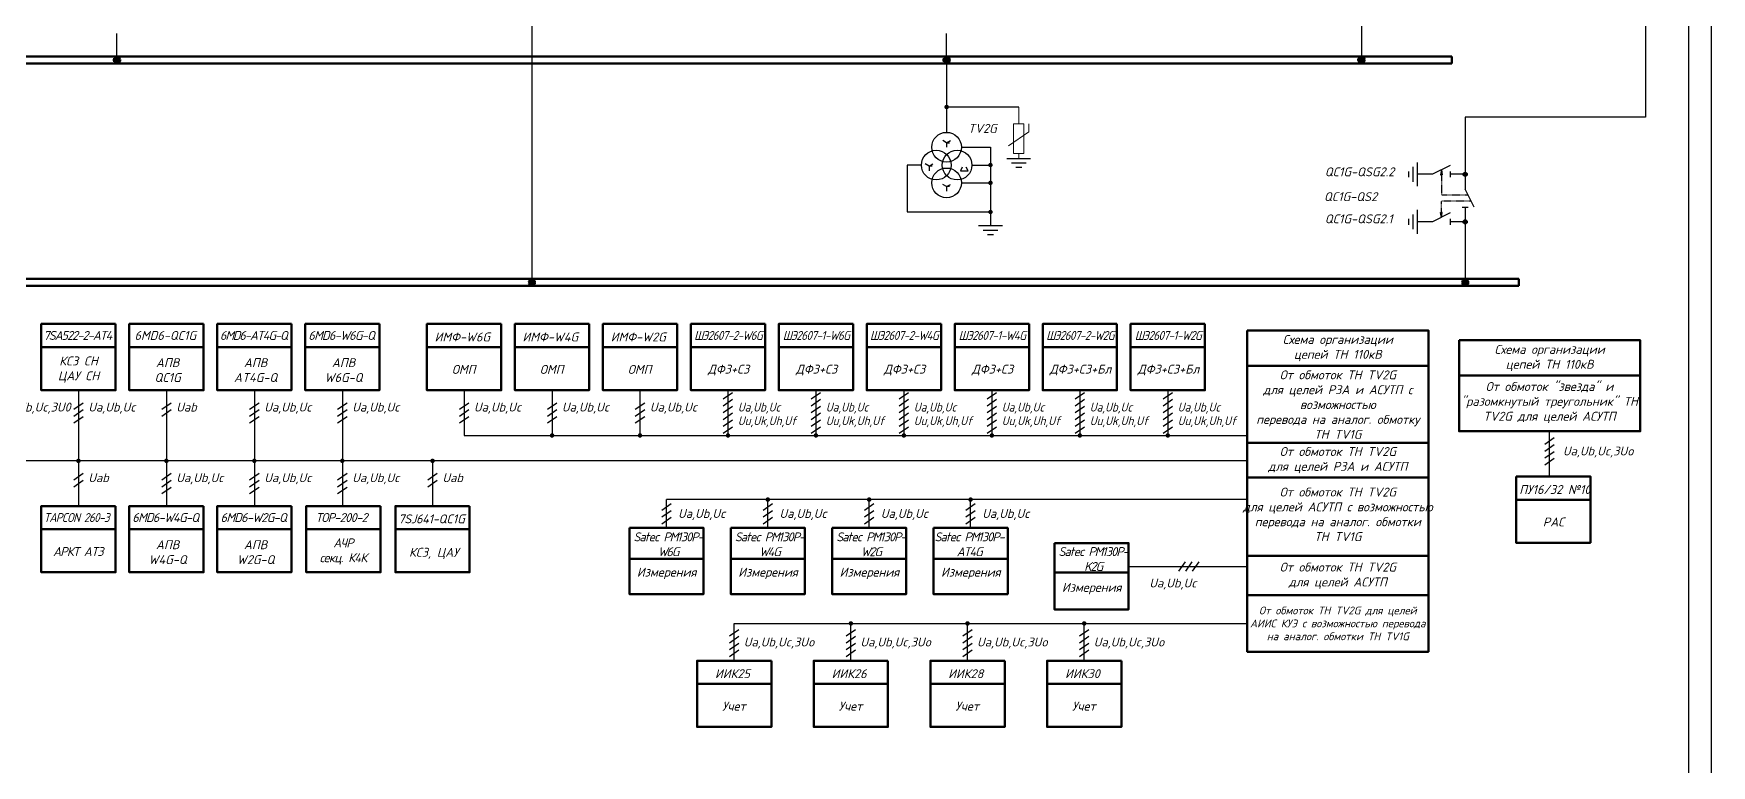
# Model space of a CAD drawing. Header units: millimetres. Extents: x -4534 to -456, y 3875 to 4716.
# Drawn here: x -2600.5 to -2233.4, y 4260.6 to 4420.7 of the extents above; entities that cross this region are included whole.
import ezdxf

# ---------------------------------------------------------------- set-up
doc = ezdxf.new("R2010")
doc.units = ezdxf.units.MM
doc.linetypes.add('HIDDEN2', pattern=[0.1875, 0.125, -0.0625])
for name, color, linetype in [('Измерения АСУТП', 80, 'Continuous'), ('Корректировка 1', 5, 'Continuous'), ('РАС АСУТП', 50, 'Continuous')]:
    doc.layers.add(name, color=color, linetype=linetype)
doc.styles.add('ГОСТ 3.0', font='isocpeur.ttf', dxfattribs={"oblique": 15, "height": 3})

# ---------------------------------------------------------------- blocks, each defined once
blk = doc.blocks.new('*U55')
for p, q in [((0, 0), (5, 0)), ((11, 3), (5, 0)), ((11, -1), (11, 1)), ((11, 0), (16, 0))]:
    blk.add_line(p, q)
blk = doc.blocks.new('*U54')
for p, q in [((0, 0), (5, 0)), ((11, 3), (5, 0)), ((11, -1), (11, 1)), ((11, 0), (16, 0))]:
    blk.add_line(p, q)
blk = doc.blocks.new('Точка')
h = blk.add_hatch(color=256)
edge = h.paths.add_edge_path()
edge.add_arc((0, 0), 0.691, 0, 360)
blk.add_circle((0, 0), 0.691)

msp = doc.modelspace()

# ---------------------------------------------------------------- hatches: boundary and pattern name
at = {"linetype": 'HIDDEN2'}
for points in [[(-2581.48, 4414.91, 1), (-2583.02, 4414.91, 1)], [(-2399.94, 4414.91, 1), (-2401.48, 4414.91, 1)], [(-2399.94, 4414.91, 1), (-2401.48, 4414.91, 1)], [(-2399.94, 4414.91, 1), (-2401.48, 4414.91, 1)], [(-2309.16, 4414.91, 1), (-2310.71, 4414.91, 1)], [(-2490.71, 4366.25, 1), (-2492.25, 4366.25, 1)], [(-2490.71, 4366.25, 1), (-2492.25, 4366.25, 1)], [(-2286.48, 4366.25, 1), (-2288.02, 4366.25, 1)]]:
    msp.add_hatch(color=0, dxfattribs=at).paths.add_polyline_path(points)
for points in [[(-2292.62, 4389.79), (-2292.45, 4389.79), (-2292.28, 4389.79), (-2292.45, 4390.88)], [(-2292.45, 4380.48), (-2292.28, 4381.56), (-2292.45, 4381.56), (-2292.62, 4381.56)]]:
    msp.add_hatch(color=0).paths.add_polyline_path(points)

# ---------------------------------------------------------------- linework, layer by layer
at = {"color": 0, "lineweight": 30}
msp.add_line((-2238.35, 4711.38), (-2238.35, 3880.38), dxfattribs=at)
at = {"color": 0}
for p, q in [((-2247.81, 4568.94), (-2247.81, 4402.42)), ((-2309.94, 4427.09), (-2309.94, 4414.91)), ((-2582.25, 4414.91), (-2582.25, 4420.68)), ((-2491.48, 4420.68), (-2491.48, 4366.25)), ((-2400.71, 4414.91), (-2400.71, 4420.68)), ((-2400.71, 4414.91), (-2400.71, 4399.08)), ((-2384.93, 4404.62), (-2400.71, 4404.62)), ((-2247.81, 4402.42), (-2287.25, 4402.42)), ((-2287.25, 4402.42), (-2287.25, 4389.9)), ((-2400.71, 4396.81), (-2401.55, 4397.32)), ((-2400.71, 4396.81), (-2399.86, 4397.32)), ((-2400.71, 4396.81), (-2400.71, 4395.83)), ((-2400.71, 4396.81), (-2400.06, 4396.81)), ((-2397.46, 4395.83), (-2391.12, 4395.83)), ((-2391.12, 4395.83), (-2391.12, 4378.69)), ((-2406.23, 4391.93), (-2409.33, 4391.93)), ((-2409.33, 4391.93), (-2409.33, 4381.66)), ((-2404.55, 4391.67), (-2405.39, 4392.18)), ((-2404.55, 4391.67), (-2403.71, 4392.18)), ((-2404.55, 4391.67), (-2404.55, 4390.69)), ((-2403.9, 4391.67), (-2404.55, 4391.67)), ((-2397.28, 4391.43), (-2397.7, 4390.69)), ((-2396.02, 4390.69), (-2396.44, 4391.43)), ((-2395.18, 4391.93), (-2391.12, 4391.93)), ((-2290.5, 4391.85), (-2294.4, 4389.9)), ((-2400.71, 4387.2), (-2401.55, 4387.71)), ((-2400.71, 4387.2), (-2399.86, 4387.71)), ((-2397.7, 4390.69), (-2396.02, 4390.69)), ((-2397.46, 4388.03), (-2391.12, 4388.03)), ((-2294.4, 4389.9), (-2297.65, 4389.9)), ((-2292.45, 4390.88), (-2292.62, 4389.79)), ((-2292.62, 4389.79), (-2292.45, 4389.79)), ((-2292.45, 4390.88), (-2292.28, 4389.79)), ((-2292.28, 4389.79), (-2292.45, 4389.79)), ((-2290.5, 4390.55), (-2290.5, 4389.25)), ((-2287.25, 4389.9), (-2290.5, 4389.9)), ((-2400.71, 4387.2), (-2400.71, 4386.22)), ((-2400.06, 4387.2), (-2400.71, 4387.2)), ((-2409.33, 4381.66), (-2391.12, 4381.66)), ((-2290.5, 4381.45), (-2294.4, 4379.5)), ((-2292.45, 4380.48), (-2292.62, 4381.56)), ((-2292.62, 4381.56), (-2292.45, 4381.56)), ((-2292.45, 4380.48), (-2292.28, 4381.56)), ((-2292.28, 4381.56), (-2292.45, 4381.56)), ((-2290.5, 4380.15), (-2290.5, 4378.85)), ((-2294.4, 4379.5), (-2297.65, 4379.5)), ((-2287.25, 4379.5), (-2290.5, 4379.5)), ((-2287.25, 4379.5), (-2287.25, 4366.25)), ((-2591.71, 4338.52), (-2589.67, 4339.95)), ((-2590.69, 4342.68), (-2590.69, 4327.24)), ((-2572.46, 4338.52), (-2570.42, 4339.95)), ((-2571.44, 4342.68), (-2571.44, 4327.24)), ((-2553.22, 4338.52), (-2551.17, 4339.95)), ((-2552.19, 4342.68), (-2552.19, 4327.24)), ((-2533.97, 4338.52), (-2531.92, 4339.95)), ((-2532.94, 4342.68), (-2532.94, 4327.24)), ((-2507.33, 4338.52), (-2505.28, 4339.95)), ((-2506.31, 4342.68), (-2506.31, 4332.79)), ((-2488.08, 4338.52), (-2486.03, 4339.95)), ((-2487.06, 4342.68), (-2487.06, 4332.79)), ((-2468.83, 4338.52), (-2466.78, 4339.95)), ((-2467.81, 4342.68), (-2467.81, 4332.79)), ((-2449.58, 4340.79), (-2447.53, 4342.22)), ((-2449.58, 4339.29), (-2447.53, 4340.72)), ((-2448.56, 4342.68), (-2448.56, 4332.79)), ((-2430.33, 4340.79), (-2428.29, 4342.22)), ((-2430.33, 4339.29), (-2428.29, 4340.72)), ((-2429.31, 4342.68), (-2429.31, 4332.79)), ((-2411.08, 4340.79), (-2409.04, 4342.22)), ((-2411.08, 4339.29), (-2409.04, 4340.72)), ((-2410.06, 4342.68), (-2410.06, 4332.79)), ((-2391.83, 4340.79), (-2389.79, 4342.22)), ((-2391.83, 4339.29), (-2389.79, 4340.72)), ((-2390.81, 4342.68), (-2390.81, 4332.79)), ((-2372.58, 4340.79), (-2370.54, 4342.22)), ((-2372.58, 4339.29), (-2370.54, 4340.72)), ((-2371.56, 4342.68), (-2371.56, 4332.79)), ((-2353.33, 4340.79), (-2351.29, 4342.22)), ((-2353.33, 4339.29), (-2351.29, 4340.72)), ((-2352.31, 4342.68), (-2352.31, 4332.79)), ((-2591.71, 4337.02), (-2589.67, 4338.45)), ((-2591.71, 4335.52), (-2589.67, 4336.95)), ((-2572.46, 4337.02), (-2570.42, 4338.45)), ((-2553.22, 4337.02), (-2551.17, 4338.45)), ((-2553.22, 4335.52), (-2551.17, 4336.95)), ((-2533.97, 4337.02), (-2531.92, 4338.45)), ((-2533.97, 4335.52), (-2531.92, 4336.95)), ((-2507.33, 4337.02), (-2505.28, 4338.45)), ((-2507.33, 4335.52), (-2505.28, 4336.95)), ((-2488.08, 4337.02), (-2486.03, 4338.45)), ((-2488.08, 4335.52), (-2486.03, 4336.95)), ((-2468.83, 4337.02), (-2466.78, 4338.45)), ((-2468.83, 4335.52), (-2466.78, 4336.95)), ((-2449.58, 4337.79), (-2447.53, 4339.22)), ((-2449.58, 4336.29), (-2447.53, 4337.72)), ((-2449.58, 4334.79), (-2447.53, 4336.22)), ((-2430.33, 4337.79), (-2428.29, 4339.22)), ((-2430.33, 4336.29), (-2428.29, 4337.72)), ((-2430.33, 4334.79), (-2428.29, 4336.22)), ((-2411.08, 4337.79), (-2409.04, 4339.22)), ((-2411.08, 4336.29), (-2409.04, 4337.72)), ((-2411.08, 4334.79), (-2409.04, 4336.22)), ((-2391.83, 4337.79), (-2389.79, 4339.22)), ((-2391.83, 4336.29), (-2389.79, 4337.72)), ((-2391.83, 4334.79), (-2389.79, 4336.22)), ((-2372.58, 4337.79), (-2370.54, 4339.22)), ((-2372.58, 4336.29), (-2370.54, 4337.72)), ((-2372.58, 4334.79), (-2370.54, 4336.22)), ((-2353.33, 4337.79), (-2351.29, 4339.22)), ((-2353.33, 4336.29), (-2351.29, 4337.72)), ((-2353.33, 4334.79), (-2351.29, 4336.22)), ((-2506.31, 4332.79), (-2334.93, 4332.79)), ((-2449.6, 4333.27), (-2447.55, 4334.71)), ((-2430.35, 4333.27), (-2428.3, 4334.71)), ((-2411.1, 4333.27), (-2409.05, 4334.71)), ((-2391.85, 4333.27), (-2389.81, 4334.71)), ((-2372.6, 4333.27), (-2370.56, 4334.71)), ((-2353.35, 4333.27), (-2351.31, 4334.71)), ((-2334.93, 4327.24), (-2609.94, 4327.24)), ((-2590.69, 4327.24), (-2590.69, 4317.36)), ((-2571.44, 4327.24), (-2571.44, 4317.36)), ((-2552.19, 4327.24), (-2552.19, 4317.36)), ((-2532.94, 4327.24), (-2532.94, 4317.36)), ((-2513.2, 4327.24), (-2513.2, 4317.36)), ((-2591.71, 4323.08), (-2589.67, 4324.52)), ((-2591.71, 4321.58), (-2589.67, 4323.02)), ((-2572.46, 4323.08), (-2570.42, 4324.52)), ((-2572.46, 4321.58), (-2570.42, 4323.02)), ((-2572.46, 4320.08), (-2570.42, 4321.52)), ((-2553.22, 4323.08), (-2551.17, 4324.52)), ((-2553.22, 4321.58), (-2551.17, 4323.02)), ((-2553.22, 4320.08), (-2551.17, 4321.52)), ((-2533.97, 4323.08), (-2531.92, 4324.52)), ((-2533.97, 4321.58), (-2531.92, 4323.02)), ((-2533.97, 4320.08), (-2531.92, 4321.52)), ((-2514.23, 4323.08), (-2512.18, 4324.52)), ((-2514.23, 4321.58), (-2512.18, 4323.02))]:
    msp.add_line(p, q, dxfattribs=at)
at = {"color": 0, "lineweight": 50}
for p, q in [((-3052.76, 4415.68), (-2290.17, 4415.68)), ((-2290.17, 4414.14), (-3052.76, 4414.14)), ((-2290.17, 4415.68), (-2290.17, 4414.14)), ((-3052.76, 4367.02), (-2275.5, 4367.02)), ((-2275.5, 4365.48), (-3052.76, 4365.48)), ((-2275.5, 4367.02), (-2275.5, 4365.48)), ((-2334.93, 4348), (-2295.28, 4348)), ((-2334.93, 4331.21), (-2295.28, 4331.21))]:
    msp.add_line(p, q, dxfattribs=at)
at = {"color": 0, "lineweight": 18}
for p, q in [((-2384.93, 4400.97), (-2384.93, 4404.62)), ((-2387.18, 4396.14), (-2382.72, 4399.18)), ((-2386.06, 4394.48), (-2386.06, 4400.97)), ((-2386.06, 4400.97), (-2383.79, 4400.97)), ((-2383.79, 4394.48), (-2383.79, 4400.97)), ((-2382.72, 4399.18), (-2382.72, 4400.95)), ((-2386.06, 4394.48), (-2383.79, 4394.48)), ((-2384.93, 4394.48), (-2384.93, 4393.31))]:
    msp.add_line(p, q, dxfattribs=at)
at = {"color": 0, "lineweight": 25, "ltscale": 0.25}
for p, q in [((-2382.33, 4393.31), (-2387.53, 4393.31)), ((-2383.3, 4392.33), (-2386.55, 4392.33)), ((-2384.28, 4391.36), (-2385.58, 4391.36)), ((-2298.62, 4388.28), (-2298.62, 4391.53)), ((-2297.65, 4387.3), (-2297.65, 4392.5)), ((-2299.6, 4389.25), (-2299.6, 4390.55)), ((-2299.6, 4378.85), (-2299.6, 4380.15)), ((-2298.62, 4377.88), (-2298.62, 4381.13)), ((-2297.65, 4376.9), (-2297.65, 4382.1)), ((-2393.72, 4378.69), (-2388.52, 4378.69)), ((-2392.74, 4377.72), (-2389.49, 4377.72)), ((-2391.77, 4376.74), (-2390.47, 4376.74))]:
    msp.add_line(p, q, dxfattribs=at)
at = {"color": 0, "linetype": 'HIDDEN2'}
for p, q in [((-2292.45, 4389.79), (-2292.45, 4385.35)), ((-2286.6, 4385.35), (-2292.45, 4385.35)), ((-2292.45, 4381.56), (-2292.45, 4384.05)), ((-2285.95, 4384.05), (-2292.45, 4384.05))]:
    msp.add_line(p, q, dxfattribs=at)
at = {"color": 0, "ltscale": 0.25}
for p, q in [((-2448.21, 4288.95), (-2446.16, 4290.38)), ((-2448.21, 4287.45), (-2446.16, 4288.88)), ((-2447.19, 4291.69), (-2334.93, 4291.69)), ((-2447.19, 4283.54), (-2447.19, 4291.69)), ((-2422.68, 4288.95), (-2420.64, 4290.38)), ((-2422.68, 4287.45), (-2420.64, 4288.88)), ((-2421.66, 4283.54), (-2421.66, 4291.69)), ((-2397.16, 4288.95), (-2395.11, 4290.38)), ((-2397.16, 4287.45), (-2395.11, 4288.88)), ((-2396.13, 4283.54), (-2396.13, 4291.69)), ((-2371.63, 4288.95), (-2369.58, 4290.38)), ((-2371.63, 4287.45), (-2369.58, 4288.88)), ((-2370.61, 4283.54), (-2370.61, 4291.69)), ((-2448.21, 4285.95), (-2446.16, 4287.38)), ((-2448.21, 4284.45), (-2446.16, 4285.88)), ((-2422.68, 4285.95), (-2420.64, 4287.38)), ((-2422.68, 4284.45), (-2420.64, 4285.88)), ((-2397.16, 4285.95), (-2395.11, 4287.38)), ((-2397.16, 4284.45), (-2395.11, 4285.88)), ((-2371.63, 4285.95), (-2369.58, 4287.38)), ((-2371.63, 4284.45), (-2369.58, 4285.88))]:
    msp.add_line(p, q, dxfattribs=at)
at = {"color": 0, "linetype": 'Continuous', "lineweight": 25}
msp.add_lwpolyline([(-4534.35, 3875.38), (-2233.35, 3875.38), (-2233.35, 4716.38), (-4534.35, 4716.38)], close=True, dxfattribs=at)
at = {"color": 0, "ltscale": 0.25, "const_width": 0.487}
for points in [[(-2400.95, 4404.62, -1), (-2400.46, 4404.62, -1)], [(-2391.36, 4391.93, -1), (-2390.88, 4391.93, -1)], [(-2391.36, 4388.03, -1), (-2390.88, 4388.03, -1)], [(-2391.36, 4381.66, -1), (-2390.88, 4381.66, -1)], [(-2487.3, 4332.79, 1), (-2486.81, 4332.79, 1)], [(-2468.05, 4332.79, 1), (-2467.56, 4332.79, 1)], [(-2448.8, 4332.79, 1), (-2448.31, 4332.79, 1)], [(-2429.55, 4332.79, 1), (-2429.07, 4332.79, 1)], [(-2410.3, 4332.79, 1), (-2409.82, 4332.79, 1)], [(-2391.05, 4332.79, 1), (-2390.57, 4332.79, 1)], [(-2371.8, 4332.79, 1), (-2371.32, 4332.79, 1)], [(-2352.55, 4332.79, 1), (-2352.07, 4332.79, 1)], [(-2590.93, 4327.24, 1), (-2590.45, 4327.24, 1)], [(-2571.68, 4327.24, 1), (-2571.2, 4327.24, 1)], [(-2552.44, 4327.24, 1), (-2551.95, 4327.24, 1)], [(-2533.19, 4327.24, 1), (-2532.7, 4327.24, 1)], [(-2513.45, 4327.24, 1), (-2512.96, 4327.24, 1)], [(-2421.9, 4291.69, 1), (-2421.42, 4291.69, 1)], [(-2396.38, 4291.69, 1), (-2395.89, 4291.69, 1)], [(-2370.85, 4291.69, 1), (-2370.36, 4291.69, 1)]]:
    msp.add_lwpolyline(points, format="xyb", close=True, dxfattribs=at)
at = {"color": 0, "lineweight": 50, "ltscale": 0.25}
for points in [[(-2582.57, 4357.18), (-2598.82, 4357.18), (-2598.82, 4352.09), (-2582.57, 4352.09)], [(-2563.32, 4357.18), (-2579.57, 4357.18), (-2579.57, 4352.09), (-2563.32, 4352.09)], [(-2544.07, 4357.18), (-2560.32, 4357.18), (-2560.32, 4352.09), (-2544.07, 4352.09)], [(-2524.82, 4357.18), (-2541.07, 4357.18), (-2541.07, 4352.09), (-2524.82, 4352.09)], [(-2498.18, 4357.18), (-2514.43, 4357.18), (-2514.43, 4352.09), (-2498.18, 4352.09)], [(-2478.93, 4357.18), (-2495.18, 4357.18), (-2495.18, 4352.09), (-2478.93, 4352.09)], [(-2459.68, 4357.18), (-2475.93, 4357.18), (-2475.93, 4352.09), (-2459.68, 4352.09)], [(-2440.43, 4357.18), (-2456.68, 4357.18), (-2456.68, 4352.09), (-2440.43, 4352.09)], [(-2421.18, 4357.18), (-2437.43, 4357.18), (-2437.43, 4352.09), (-2421.18, 4352.09)], [(-2401.93, 4357.18), (-2418.18, 4357.18), (-2418.18, 4352.09), (-2401.93, 4352.09)], [(-2382.68, 4357.18), (-2398.93, 4357.18), (-2398.93, 4352.09), (-2382.68, 4352.09)], [(-2363.44, 4357.18), (-2379.69, 4357.18), (-2379.69, 4352.09), (-2363.44, 4352.09)], [(-2344.19, 4357.18), (-2360.44, 4357.18), (-2360.44, 4352.09), (-2344.19, 4352.09)], [(-2582.57, 4352.09), (-2598.82, 4352.09), (-2598.82, 4342.68), (-2582.57, 4342.68)], [(-2563.32, 4352.09), (-2579.57, 4352.09), (-2579.57, 4342.68), (-2563.32, 4342.68)], [(-2544.07, 4352.09), (-2560.32, 4352.09), (-2560.32, 4342.68), (-2544.07, 4342.68)], [(-2524.82, 4352.09), (-2541.07, 4352.09), (-2541.07, 4342.68), (-2524.82, 4342.68)], [(-2498.18, 4352.09), (-2514.43, 4352.09), (-2514.43, 4342.68), (-2498.18, 4342.68)], [(-2478.93, 4352.09), (-2495.18, 4352.09), (-2495.18, 4342.68), (-2478.93, 4342.68)], [(-2459.68, 4352.09), (-2475.93, 4352.09), (-2475.93, 4342.68), (-2459.68, 4342.68)], [(-2440.43, 4352.09), (-2456.68, 4352.09), (-2456.68, 4342.68), (-2440.43, 4342.68)], [(-2421.18, 4352.09), (-2437.43, 4352.09), (-2437.43, 4342.68), (-2421.18, 4342.68)], [(-2401.93, 4352.09), (-2418.18, 4352.09), (-2418.18, 4342.68), (-2401.93, 4342.68)], [(-2382.68, 4352.09), (-2398.93, 4352.09), (-2398.93, 4342.68), (-2382.68, 4342.68)], [(-2363.44, 4352.09), (-2379.69, 4352.09), (-2379.69, 4342.68), (-2363.44, 4342.68)], [(-2344.19, 4352.09), (-2360.44, 4352.09), (-2360.44, 4342.68), (-2344.19, 4342.68)], [(-2582.57, 4317.36), (-2598.82, 4317.36), (-2598.82, 4312.27), (-2582.57, 4312.27)], [(-2563.32, 4317.36), (-2579.57, 4317.36), (-2579.57, 4312.27), (-2563.32, 4312.27)], [(-2544.07, 4317.36), (-2560.32, 4317.36), (-2560.32, 4312.27), (-2544.07, 4312.27)], [(-2524.57, 4317.36), (-2540.82, 4317.36), (-2540.82, 4312.27), (-2524.57, 4312.27)], [(-2505.08, 4317.36), (-2521.33, 4317.36), (-2521.33, 4312.27), (-2505.08, 4312.27)], [(-2582.57, 4312.27), (-2598.82, 4312.27), (-2598.82, 4302.86), (-2582.57, 4302.86)], [(-2563.32, 4312.27), (-2579.57, 4312.27), (-2579.57, 4302.86), (-2563.32, 4302.86)], [(-2544.07, 4312.27), (-2560.32, 4312.27), (-2560.32, 4302.86), (-2544.07, 4302.86)], [(-2524.57, 4312.27), (-2540.82, 4312.27), (-2540.82, 4302.86), (-2524.57, 4302.86)], [(-2505.08, 4312.27), (-2521.33, 4312.27), (-2521.33, 4302.86), (-2505.08, 4302.86)], [(-2334.93, 4297.88), (-2295.28, 4297.88), (-2295.28, 4285.5), (-2334.93, 4285.5)], [(-2439.06, 4283.54), (-2455.31, 4283.54), (-2455.31, 4278.45), (-2439.06, 4278.45)], [(-2413.54, 4283.54), (-2429.79, 4283.54), (-2429.79, 4278.45), (-2413.54, 4278.45)], [(-2388.01, 4283.54), (-2404.26, 4283.54), (-2404.26, 4278.45), (-2388.01, 4278.45)], [(-2362.48, 4283.54), (-2378.73, 4283.54), (-2378.73, 4278.45), (-2362.48, 4278.45)], [(-2439.06, 4278.45), (-2455.31, 4278.45), (-2455.31, 4269.04), (-2439.06, 4269.04)], [(-2413.54, 4278.45), (-2429.79, 4278.45), (-2429.79, 4269.04), (-2413.54, 4269.04)], [(-2388.01, 4278.45), (-2404.26, 4278.45), (-2404.26, 4269.04), (-2388.01, 4269.04)], [(-2362.48, 4278.45), (-2378.73, 4278.45), (-2378.73, 4269.04), (-2362.48, 4269.04)]]:
    msp.add_lwpolyline(points, close=True, dxfattribs=at)
at = {"color": 0, "lineweight": 50}
msp.add_lwpolyline([(-2334.93, 4355.78), (-2295.28, 4355.78), (-2295.28, 4323.57), (-2334.93, 4323.57)], close=True, dxfattribs=at)
at = {"color": 0, "linetype": 'HIDDEN2'}
for centre in [(-2582.25, 4414.91), (-2400.71, 4414.91), (-2400.71, 4414.91), (-2400.71, 4414.91), (-2309.94, 4414.91), (-2491.48, 4366.25), (-2491.48, 4366.25), (-2287.25, 4366.25)]:
    msp.add_circle(centre, 0.771, dxfattribs=at)
at = {"color": 0}
for centre in [(-2400.71, 4395.83), (-2402.98, 4391.93), (-2398.43, 4391.93), (-2400.71, 4388.03)]:
    msp.add_circle(centre, 3.25, dxfattribs=at)
at = {"layer": 'Измерения АСУТП', "color": 0}
for p, q in [((-2461, 4317.84), (-2463.04, 4316.41)), ((-2334.93, 4318.77), (-2462.02, 4318.77)), ((-2462.02, 4312.58), (-2462.02, 4318.77)), ((-2438.81, 4317.84), (-2440.86, 4316.41)), ((-2439.84, 4312.58), (-2439.84, 4318.77)), ((-2416.63, 4317.84), (-2418.68, 4316.41)), ((-2417.65, 4312.58), (-2417.65, 4318.77)), ((-2394.45, 4317.84), (-2396.49, 4316.41)), ((-2395.47, 4312.58), (-2395.47, 4318.77)), ((-2461, 4316.34), (-2463.04, 4314.91)), ((-2461, 4314.84), (-2463.04, 4313.41)), ((-2438.81, 4316.34), (-2440.86, 4314.91)), ((-2438.81, 4314.84), (-2440.86, 4313.41)), ((-2416.63, 4316.34), (-2418.68, 4314.91)), ((-2416.63, 4314.84), (-2418.68, 4313.41)), ((-2394.45, 4316.34), (-2396.49, 4314.91)), ((-2394.45, 4314.84), (-2396.49, 4313.41)), ((-2360.89, 4304.17), (-2334.93, 4304.17)), ((-2349.9, 4303.14), (-2348.47, 4305.19)), ((-2348.4, 4303.14), (-2346.97, 4305.19)), ((-2346.9, 4303.14), (-2345.47, 4305.19))]:
    msp.add_line(p, q, dxfattribs=at)
at = {"layer": 'Измерения АСУТП', "color": 0, "lineweight": 50}
for points in [[(-2334.93, 4323.57), (-2295.28, 4323.57), (-2295.28, 4306.48), (-2334.93, 4306.48)], [(-2334.93, 4306.48), (-2295.28, 4306.48), (-2295.28, 4297.88), (-2334.93, 4297.88)]]:
    msp.add_lwpolyline(points, close=True, dxfattribs=at)
at = {"layer": 'Измерения АСУТП', "color": 0, "ltscale": 0.25, "const_width": 0.487}
for points in [[(-2439.59, 4318.77, -1), (-2440.08, 4318.77, -1)], [(-2417.41, 4318.77, -1), (-2417.9, 4318.77, -1)], [(-2395.23, 4318.77, -1), (-2395.71, 4318.77, -1)]]:
    msp.add_lwpolyline(points, format="xyb", close=True, dxfattribs=at)
at = {"layer": 'Измерения АСУТП', "color": 0, "lineweight": 50, "ltscale": 0.25}
for points in [[(-2470.14, 4312.58), (-2453.89, 4312.58), (-2453.89, 4305.81), (-2470.14, 4305.81)], [(-2447.96, 4312.58), (-2431.71, 4312.58), (-2431.71, 4305.81), (-2447.96, 4305.81)], [(-2425.78, 4312.58), (-2409.53, 4312.58), (-2409.53, 4305.81), (-2425.78, 4305.81)], [(-2403.6, 4312.58), (-2387.35, 4312.58), (-2387.35, 4305.81), (-2403.6, 4305.81)], [(-2377.14, 4309.25), (-2360.89, 4309.25), (-2360.89, 4302.84), (-2377.14, 4302.84)], [(-2470.14, 4305.81), (-2453.89, 4305.81), (-2453.89, 4298.09), (-2470.14, 4298.09)], [(-2447.96, 4305.81), (-2431.71, 4305.81), (-2431.71, 4298.09), (-2447.96, 4298.09)], [(-2425.78, 4305.81), (-2409.53, 4305.81), (-2409.53, 4298.09), (-2425.78, 4298.09)], [(-2403.6, 4305.81), (-2387.35, 4305.81), (-2387.35, 4298.09), (-2403.6, 4298.09)], [(-2377.14, 4302.84), (-2360.89, 4302.84), (-2360.89, 4294.76), (-2377.14, 4294.76)]]:
    msp.add_lwpolyline(points, close=True, dxfattribs=at)
at = {"layer": 'РАС АСУТП', "color": 0}
for p, q in [((-2268.76, 4323.82), (-2268.76, 4333.72)), ((-2267.74, 4332.24), (-2269.79, 4330.81)), ((-2267.74, 4330.74), (-2269.79, 4329.31)), ((-2267.74, 4329.24), (-2269.79, 4327.81)), ((-2267.74, 4327.74), (-2269.79, 4326.31))]:
    msp.add_line(p, q, dxfattribs=at)
at = {"layer": 'РАС АСУТП', "color": 0, "lineweight": 50}
for points in [[(-2288.58, 4353.61), (-2248.94, 4353.61), (-2248.94, 4345.9), (-2288.58, 4345.9)], [(-2288.58, 4345.9), (-2248.94, 4345.9), (-2248.94, 4333.72), (-2288.58, 4333.72)]]:
    msp.add_lwpolyline(points, close=True, dxfattribs=at)
at = {"layer": 'РАС АСУТП', "color": 0, "lineweight": 50, "ltscale": 0.25}
for points in [[(-2276.09, 4323.82), (-2259.84, 4323.82), (-2259.84, 4318.74), (-2276.09, 4318.74)], [(-2276.09, 4318.74), (-2259.84, 4318.74), (-2259.84, 4309.33), (-2276.09, 4309.33)]]:
    msp.add_lwpolyline(points, close=True, dxfattribs=at)

# ---------------------------------------------------------------- block references
at = {"color": 0, "xscale": 0.65, "yscale": 0.65, "zscale": 0.65}
for name, p, rotation in [('*U55', (-2491.48, 4431.08), 270), ('*U54', (-2287.25, 4389.9), 270), ('Точка', (-2287.25, 4389.9), 180), ('Точка', (-2287.25, 4379.5), 180)]:
    msp.add_blockref(name, p, dxfattribs=dict(at, rotation=rotation))

# ---------------------------------------------------------------- texts
at = {"color": 0, "lineweight": 18, "style": 'ГОСТ 3.0', "oblique": 15}
msp.add_text('TV2G', height=1.95, dxfattribs=at).set_placement((-2396.04, 4398.97))
at = {"color": 0, "ltscale": 2, "style": 'ГОСТ 3.0', "oblique": 15}
for s, p in [('Ua,Ub,Uc,3U0', (-2607.78, 4338.02)), ('Ua,Ub,Uc', (-2588.53, 4338.02)), ('Uab', (-2569.28, 4338.02)), ('Ua,Ub,Uc', (-2550.03, 4338.02)), ('Ua,Ub,Uc', (-2530.78, 4338.02)), ('Ua,Ub,Uc', (-2504.15, 4338.02)), ('Ua,Ub,Uc', (-2484.9, 4338.02)), ('Ua,Ub,Uc', (-2465.65, 4338.02)), ('Uab', (-2588.53, 4322.58)), ('Ua,Ub,Uc', (-2569.28, 4322.58)), ('Ua,Ub,Uc', (-2550.03, 4322.58)), ('Ua,Ub,Uc', (-2530.78, 4322.58)), ('Uab', (-2511.04, 4322.58))]:
    msp.add_text(s, height=1.95, dxfattribs=at).set_placement(p)
at = {"color": 0, "ltscale": 2, "style": 'ГОСТ 3.0', "oblique": 15, "width": 0.9}
for s, p in [('Ua,Ub,Uc', (-2446.4, 4338.02)), ('Ua,Ub,Uc', (-2427.15, 4338.02)), ('Ua,Ub,Uc', (-2407.9, 4338.02)), ('Ua,Ub,Uc', (-2388.65, 4338.02)), ('Ua,Ub,Uc', (-2369.4, 4338.02)), ('Ua,Ub,Uc', (-2350.15, 4338.02)), ('Uu,Uk,Uh,Uf', (-2446.4, 4335.05)), ('Uu,Uk,Uh,Uf', (-2427.15, 4335.05)), ('Uu,Uk,Uh,Uf', (-2407.9, 4335.05)), ('Uu,Uk,Uh,Uf', (-2388.65, 4335.05)), ('Uu,Uk,Uh,Uf', (-2369.4, 4335.05)), ('Uu,Uk,Uh,Uf', (-2350.15, 4335.05))]:
    msp.add_text(s, height=1.95, dxfattribs=at).set_placement(p)
at = {"color": 0, "lineweight": 50, "ltscale": 0.25, "style": 'ГОСТ 3.0', "oblique": 15}
for p in [(-2445.1, 4286.65), (-2419.58, 4286.65), (-2394.05, 4286.65), (-2368.52, 4286.65)]:
    msp.add_text('Ua,Ub,Uc,3Uo', height=1.95, dxfattribs=at).set_placement(p)
at = {"color": 0, "lineweight": 18, "char_height": 1.95, "width": 7.2421, "attachment_point": 1, "style": 'ГОСТ 3.0'}
for s, insert in [('QC1G-QSG2.2', (-2317.96, 4391.42)), ('QC1G-QS2', (-2318.15, 4385.99)), ('QC1G-QSG2.1', (-2317.96, 4381.14))]:
    msp.add_mtext(s, dxfattribs=dict(at, insert=insert))
at = {"color": 0, "lineweight": 30, "char_height": 1.95, "attachment_point": 5, "style": 'ГОСТ 3.0'}
for s, insert in [('{\\T0.85;7SA522-2-AT4}', (-2590.93, 4354.66)), ('6MD6-{\\C0;QC1G}', (-2571.68, 4354.66)), ('{\\T0.85;6MD6-AT4G\\C0;-Q}', (-2552.43, 4354.66)), ('{\\T0.9;6MD6-W\\C0;6G-Q}', (-2533.18, 4354.66)), ('ИМФ-W6G', (-2506.69, 4354.33)), ('ИМФ-W4G', (-2487.44, 4354.33)), ('ИМФ-W2G', (-2468.19, 4354.33)), ('{\\W0.9;\\T0.9;ШЭ2607-2-W6G}', (-2448.54, 4354.66)), ('{\\W0.9;\\T0.9;ШЭ2607-1-W6G}', (-2429.29, 4354.66)), ('{\\W0.9;\\T0.9;ШЭ2607-2-W4G}', (-2410.04, 4354.66)), ('{\\W0.9;\\T0.9;ШЭ2607-1-W4G}', (-2390.79, 4354.66)), ('{\\W0.9;\\T0.9;ШЭ2607-2-W2G}', (-2371.54, 4354.66)), ('{\\W0.9;\\T0.9;ШЭ2607-1-W2G}', (-2352.29, 4354.66)), ('{\\W0.9;\\T0.9;TAPCON 260-3}', (-2591.15, 4314.84)), ('{\\T0.9;6MD6-W\\C0;4G-Q}', (-2571.68, 4314.84)), ('{\\T0.9;6MD6-W\\C0;2G-Q}', (-2552.43, 4314.84)), ('{\\T0.9;ТОР-200-2}', (-2533.15, 4314.84)), ('{\\T0.95;7SJ641-}QC1G', (-2513.42, 4314.55))]:
    msp.add_mtext(s, dxfattribs=dict(at, insert=insert))
at = {"color": 0, "char_height": 1.95, "width": 39.6456, "attachment_point": 5, "style": 'ГОСТ 3.0'}
for s, insert in [('Схема организации \\Pцепей ТН 110кВ   ', (-2315.11, 4351.89)), ('От обмоток ТН TV2G\\Pдля целей РЗА и АСУТП с возможностью \\Pперевода на аналог. обмотку\\PТН TV1G', (-2315.11, 4339.54)), ('От обмоток ТН TV2G\\Pдля целей РЗА и АСУТП', (-2315.11, 4327.39))]:
    msp.add_mtext(s, dxfattribs=dict(at, insert=insert))
at = {"color": 0, "char_height": 1.95, "attachment_point": 5, "style": 'ГОСТ 3.0'}
for s, insert in [('{\\C0;КСЗ СН\\PЦАУ СН}', (-2590.66, 4347.2)), ('{\\C0;АПВ\\PQC1G}', (-2571.18, 4347.09)), ('{\\C0;АПВ\\PAT4G-Q}', (-2551.93, 4347.09)), ('{\\C0;АПВ\\PW6G-Q}', (-2532.68, 4347.09)), ('ОМП', (-2506.38, 4347.23)), ('ОМП', (-2487.13, 4347.23)), ('ОМП', (-2467.88, 4347.23)), ('{\\C0;ДФЗ+СЗ}', (-2448.42, 4347.09)), ('{\\C0;ДФЗ+СЗ}', (-2429.17, 4347.09)), ('{\\C0;ДФЗ+СЗ}', (-2409.92, 4347.09)), ('{\\C0;ДФЗ+СЗ}', (-2390.67, 4347.09)), ('{\\C0;ДФЗ+СЗ+Бл}', (-2371.42, 4347.09)), ('{\\C0;ДФЗ+СЗ+Бл}', (-2352.17, 4347.09)), ('{\\C0;АПВ\\PW4G-Q}', (-2571.18, 4307.27)), ('{\\C0;АПВ\\PW2G-Q}', (-2551.93, 4307.27)), ('КСЗ, ЦАУ', (-2512.92, 4306.98))]:
    msp.add_mtext(s, dxfattribs=dict(at, insert=insert))
at = {"color": 0, "lineweight": 50, "ltscale": 0.25, "insert": (-2315.11, 4291.69), "char_height": 1.7, "width": 39.6456, "attachment_point": 5, "style": 'ГОСТ 3.0'}
msp.add_mtext('От обмоток ТН TV2G для целей АИИС КУЭ с возможностью перевода на аналог. обмотки ТН TV1G', dxfattribs=at)
at = {"color": 0, "lineweight": 50, "ltscale": 0.25, "char_height": 1.95, "attachment_point": 5, "style": 'ГОСТ 3.0'}
for s, insert in [('ИИК25', (-2447.57, 4280.69)), ('ИИК26', (-2422.05, 4280.69)), ('ИИК28', (-2396.52, 4280.69)), ('ИИК30', (-2370.99, 4280.69)), ('Учет', (-2447.26, 4273.59)), ('Учет', (-2421.74, 4273.59)), ('Учет', (-2396.21, 4273.59)), ('Учет', (-2370.68, 4273.59))]:
    msp.add_mtext(s, dxfattribs=dict(at, insert=insert))
at = {"layer": 'Измерения АСУТП', "color": 0, "ltscale": 2, "style": 'ГОСТ 3.0', "oblique": 15}
for p in [(-2459.47, 4314.75), (-2437.29, 4314.75), (-2415.11, 4314.75), (-2392.92, 4314.75), (-2356.36, 4299.55)]:
    msp.add_text('Ua,Ub,Uc', height=1.95, dxfattribs=at).set_placement(p)
at = {"layer": 'Измерения АСУТП', "color": 0, "char_height": 1.95, "width": 39.6456, "attachment_point": 5, "style": 'ГОСТ 3.0'}
for s, insert in [('От обмоток ТН TV2G\\Pдля целей АСУТП с возможностью \\Pперевода на аналог. обмотки\\PТН TV1G', (-2315.11, 4315.54)), ('От обмоток ТН TV2G\\Pдля целей АСУТП', (-2315.11, 4302.11))]:
    msp.add_mtext(s, dxfattribs=dict(at, insert=insert))
at = {"layer": 'Измерения АСУТП', "color": 0, "lineweight": 30, "char_height": 1.95, "attachment_point": 5, "style": 'ГОСТ 3.0'}
for s, insert in [('{\\T0.85;Satec PM130P-\\PW6G}', (-2461.66, 4308.99)), ('{\\T0.85;Satec PM130P-\\PW4G}', (-2439.48, 4308.99)), ('{\\T0.85;Satec PM130P-\\PW2G}', (-2417.29, 4308.99)), ('{\\T0.85;Satec PM130P-\\PAT4G}', (-2395.79, 4308.99)), ('{\\T0.8;Satec PM130P-\\PK2G}', (-2368.66, 4305.77))]:
    msp.add_mtext(s, dxfattribs=dict(at, insert=insert))
at = {"layer": 'Измерения АСУТП', "color": 0, "char_height": 1.95, "attachment_point": 5, "style": 'ГОСТ 3.0'}
for insert in [(-2461.97, 4302.63), (-2439.79, 4302.63), (-2417.6, 4302.63), (-2395.42, 4302.63), (-2368.97, 4299.3)]:
    msp.add_mtext('Измерения', dxfattribs=dict(at, insert=insert))
at = {"layer": 'Корректировка 1', "color": 0, "char_height": 1.95, "attachment_point": 5, "style": 'ГОСТ 3.0'}
for s, insert in [('{\\T0.9;\\C0;АРКТ AT3}', (-2590.78, 4307.41)), ('{\\T0.9;АЧР \\Pсекц. К4К}', (-2532.78, 4307.41))]:
    msp.add_mtext(s, dxfattribs=dict(at, insert=insert))
at = {"layer": 'РАС АСУТП', "color": 0, "ltscale": 2, "style": 'ГОСТ 3.0', "oblique": 15}
msp.add_text('Ua,Ub,Uc,3Uo', height=1.95, dxfattribs=at).set_placement((-2265.86, 4328.42))
at = {"layer": 'РАС АСУТП', "color": 0, "char_height": 1.95, "width": 39.6456, "attachment_point": 5, "style": 'ГОСТ 3.0'}
for s, insert in [('Схема организации \\Pцепей ТН 110кВ   ', (-2268.76, 4349.72)), ('От обмоток "звезда" и "разомкнутый треугольник" ТН TV2G для целей АСУТП', (-2268.8, 4339.98))]:
    msp.add_mtext(s, dxfattribs=dict(at, insert=insert))
at = {"layer": 'РАС АСУТП', "color": 0, "lineweight": 30, "insert": (-2267.61, 4320.97), "char_height": 1.95, "attachment_point": 5, "style": 'ГОСТ 3.0'}
msp.add_mtext('ПУ16/32 №10', dxfattribs=at)
at = {"layer": 'РАС АСУТП', "color": 0, "insert": (-2267.91, 4313.87), "char_height": 1.95, "attachment_point": 5, "style": 'ГОСТ 3.0'}
msp.add_mtext('РАС', dxfattribs=at)

doc.saveas('drawing.dxf')
